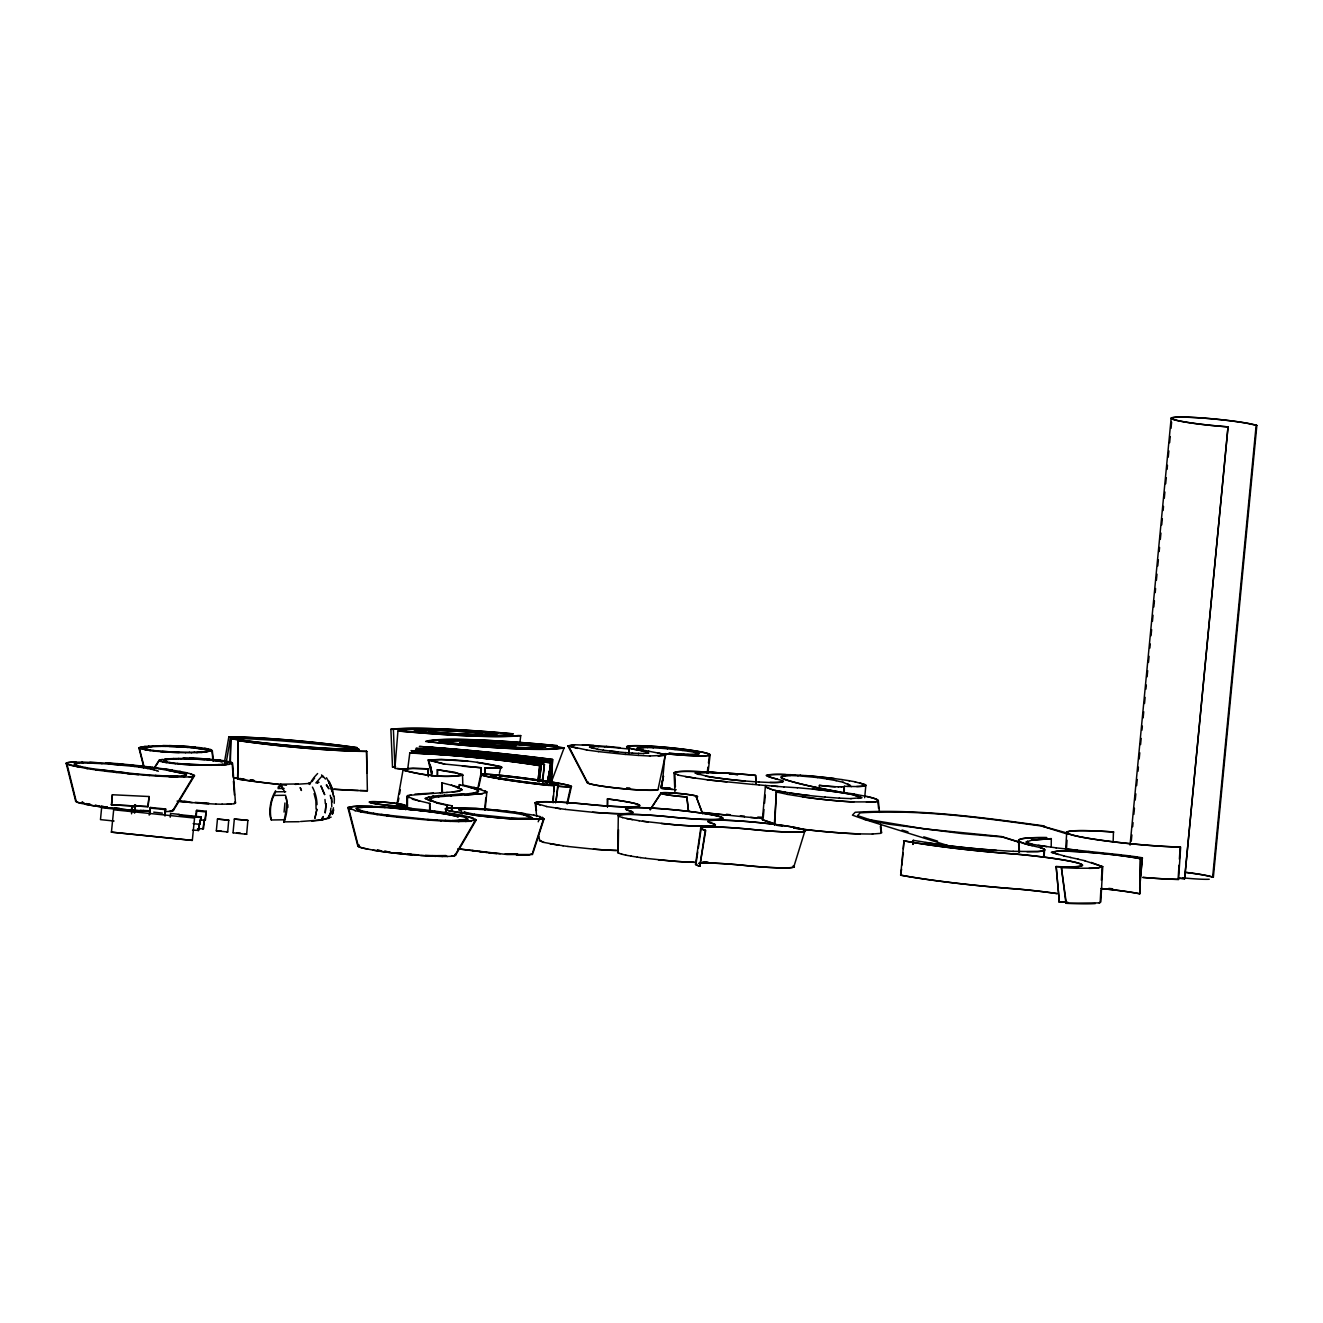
<?xml version="1.0" encoding="UTF-8"?>
<svg xmlns="http://www.w3.org/2000/svg" width="1323" height="1323" viewBox="0 0 1323 1323"><rect width="100%" height="100%" fill="white"/><g stroke="black" fill="none" stroke-linecap="round" stroke-linejoin="round"><path stroke-width="1.5" d="M406.905 808.155L406.905 796.413L407.815 795.437L440.824 792.808M407.467 808.204L407.484 796.463L411.221 794.743M429.628 811.28L429.628 803.441L430.207 811.33M441.899 792.593L441.915 782.803L442.477 792.642M1051.206 846.885L1051.305 838.633L1031.312 840.155M618.304 815.381L617.775 852.111A45.792 3.506 5.5 0 0 618.37 853.087L621.827 854.145M618.503 829.703L618.172 852.144A45.412 3.489 5.5 0 0 618.751 853.12M458.386 848.87L507.056 854.526L532.474 854.526L544.018 818.954L541.884 817.167L543.538 818.887L532.656 852.607M1064.221 855.948L1051.289 852.326L1056.217 851.284A49.976 3.837 5.5 0 1 1140.658 858.726L1139.864 893.769L1140.228 858.71A49.398 3.787 5.5 0 0 1056.73 851.35L1051.901 852.376L1058.433 854.542M230.086 762.908L230.665 738.647A100.052 7.806 5.5 0 0 358.946 749.413L359.211 749.529A100.052 7.806 5.5 0 1 230.93 738.763L230.665 738.647M230.351 763.024L230.93 738.763M286.463 785.234A100.267 7.69 5.5 0 1 237.644 779.082L238.272 740.533A100.052 7.806 5.5 0 0 366.57 751.315L367.381 790.807A100.267 7.69 5.5 0 1 331.015 789.103M237.644 779.082L238.272 740.533M462.852 785.548L462.504 774.352L437.45 769.672L437.417 775.691L437.45 769.672M334.239 803.276L334.372 798.695M331.775 806.782L331.461 797.637M326.07 803.607L325.226 812.719M326.12 803.607L325.193 812.702M316.081 809.163L315.866 800.547L314.08 793.602M284.065 812.09L284.941 802.978M551.096 781.81L552.584 759.452L551.509 781.794M774.335 824.924L776.403 791.931L774.716 824.94M1084.777 860.793L1102.737 866.631L1100.819 901.922L1099.744 902.898L1065.925 903.245L1061.393 867.64L1077.17 868.301M1100.852 890.098L1100.207 901.856L1099.132 902.832M1101.398 880.308L1102.142 866.582L1091.31 862.431M1065.577 850.242L1066.751 832.051M1066.388 850.325L1067.033 840.221M1113.139 842.139L1113.437 831.952A67.688 5.193 5.5 0 0 1076.046 836.004A67.688 5.193 5.5 0 0 1180.629 847.1L1178.561 879.448A67.688 5.193 5.5 0 1 1142.774 877.414A66.911 5.127 5.5 0 0 1178.115 879.365L1178.561 879.448M1178.098 879.365L1179.008 865.209M1179.388 859.14L1180.166 847.018A66.911 5.127 5.5 0 1 1076.724 836.037A66.911 5.127 5.5 0 1 1113.784 832.035M1043.549 857.287L1044.095 849.432M1044.062 857.321L1044.608 849.482M553.676 791.799L554.155 785.845L553.163 802.78M554.502 785.912L548.367 785.3A45.081 2.15 7.5 0 1 481.555 774.865A45.081 2.15 7.5 0 1 541.454 780.487A45.081 2.15 7.5 0 1 557.644 786.176L556.04 802.383M519.823 743.476L520.733 735.621L518.219 735.522A134.07 10.286 5.5 0 1 400.456 731.106A101.044 7.756 5.5 0 1 496.274 733.488A82.026 6.301 5.5 0 1 429.992 731.917L428.735 731.851A85.515 6.565 5.5 0 0 497.845 733.504A105.344 8.087 5.5 0 0 397.942 731.007L394.899 768.415A138.386 10.617 5.5 0 0 404.441 769.258M552.865 801.721L553.345 795.768M548.747 785.382A45.726 2.166 7.5 0 1 480.927 774.782A45.726 2.166 7.5 0 1 541.62 780.487A45.726 2.166 7.5 0 1 558.141 786.259L555.61 802.846M818.97 789.418L819.417 785.349A23.434 2.051 6.3 0 0 831.324 786.474L838.617 786.887M1056.994 893.604A63.785 4.895 5.5 0 0 1017.387 889.039A112.62 8.633 5.5 0 1 900.649 875.181L903.989 840.816A107.758 8.269 5.5 0 0 1015.75 854.079A61.933 4.746 5.5 0 1 1078.923 863.258A61.933 4.746 5.5 0 1 1056.167 866.615L1059.343 902.038A64.397 4.945 5.5 0 0 1066.57 902.269M900.649 875.181L901.608 869.128M901.939 865.077L902.964 852.955M903.311 848.903L903.989 840.816M843.76 792.411L844.306 786.259L851.615 786.557M844.289 792.494L844.306 786.259M1139.731 884.161L1142.377 857.8L1139.682 888.229M774.881 823.733L762.379 819.714L765.356 786.871L770.846 789.236M763.239 817.713L763.983 809.511M764.545 803.342L765.306 795.14M111.413 804.831L112.372 794.743L149.086 796.529L148.11 806.617L111.413 804.831L148.11 806.617M111.661 804.897L112.372 794.743M111.43 832.15L113.679 809.792L194.564 818.044L192.315 840.403L111.43 832.15L192.315 840.403M131.258 811.76L131.655 807.725L135.111 804.748L134.334 812.818M131.556 813.827L132.135 807.774L135.591 804.797L134.814 812.868M147.845 806.567L149.086 796.529M149.135 815.067L150.491 807.46L165.656 808.998L164.978 816.043M149.813 814.488L150.491 807.46M164.465 814.869L165.656 808.998M170.204 817.217L170.667 813.38M195.523 816.208L196.78 810.288L206.256 811.247L205.412 820.045L200.12 820.161M196.102 817.316L196.78 810.288M198.218 830.827L199.459 823.683L198.83 830.298L192.53 830.249M193.175 823.634L199.69 824.361L201.046 816.87L178.489 814.571M201.046 816.87L199.69 824.361M202.799 829.323L204.354 819.913L203.51 828.711L197.524 828.777M204.668 820.69L206.256 811.247M216.327 830.811L217.468 819.069L228.747 820.111L227.688 831.969L216.327 830.811L220.991 830.861M233.013 832.928L234.336 819.069L247.881 820.31L246.64 834.317L233.377 832.829M451.441 809.924L451.838 805.839L451.937 809.974M484.797 808.237L485.789 798.017M485.094 810.321L486.864 791.931L473.998 787.35M542.43 780.719L544.414 764.396L542.843 780.686M676.202 789.732A40.682 3.126 5.5 0 1 661.814 788.442L665.138 753.647A41.261 3.159 5.5 0 0 709.045 754.209A41.261 3.159 5.5 0 0 653.066 746.37A41.261 3.159 5.5 0 0 634.924 749.43A42.882 3.291 5.5 0 1 648.783 753.035L643.259 753.465M864.68 797.719L865.837 785.449M912.655 844.405L913.432 840.337L913.035 844.421M1130.057 845.116L1171.186 418.002M1131.281 841.097L1131.876 834.929M1132.67 826.726L1133.05 822.608M1133.844 814.406L1134.439 808.237M1135.233 800.018L1135.829 793.866M1136.622 785.647L1137.218 779.495M1137.995 771.276L1138.392 767.175M1139.186 758.955L1139.781 752.787M1140.575 744.584L1141.17 738.416M1141.947 730.213L1142.344 726.095M1143.138 717.893L1143.734 711.724M1144.527 703.505L1145.123 697.353M1145.916 689.134L1146.313 685.033M1147.091 676.814L1147.686 670.662M1148.48 662.443L1149.075 656.291M1149.869 648.072L1150.266 643.97M1151.043 635.751L1151.638 629.583M1152.432 621.38L1153.028 615.212M1153.821 606.992L1154.417 600.84M1155.211 592.621L1155.591 588.52M1156.385 580.301L1156.98 574.149M1157.774 565.93L1158.369 559.778M1159.163 551.559L1159.56 547.457M1160.337 539.238L1160.933 533.07M1161.726 524.867L1162.322 518.699M1163.115 510.496L1163.512 506.378M1164.306 498.159L1164.885 492.007M1165.679 483.788L1166.274 477.636M1167.068 469.417L1167.465 465.316M1168.259 457.096L1168.854 450.945M1169.631 442.725L1170.227 436.557M1171.02 428.354L1171.616 422.186M1256.85 425.444L1247.92 423.459A43.279 3.324 5.5 0 0 1176.726 417.258A43.279 3.324 5.5 0 0 1211.273 425.411L1228.025 426.882L1184.614 878.704L1228.025 426.882A44.106 3.39 5.5 0 1 1173.071 419.457A44.106 3.39 5.5 0 1 1201.813 417.952A44.106 3.39 5.5 0 1 1256.85 425.444L1213.356 877.199L1204.426 875.214A43.279 3.324 5.5 0 0 1185.358 872.37M1212.645 877.166L1256.139 425.394M549.624 774.534L551.608 760.245L549.806 776.551M407.749 768.861L409.799 753.019A100.267 7.69 5.5 0 1 539.834 765.604L537.981 781.364L539.635 765.67A100.267 7.69 5.5 0 0 409.601 753.101L409.799 753.019M707.954 773.31L710.12 754.871M539.04 781.761L541.339 765.438L539.238 781.678M707.144 773.26L707.937 767.108M708.45 763.007L709.492 754.821M499.019 779.429L499.482 775.89L500.706 776.006A33.985 1.621 7.5 0 1 556.173 783.878A33.985 1.621 7.5 0 1 521.494 781.513A34.464 1.637 7.5 0 1 494.901 775.576L496.786 775.708M700.777 827.95L695.567 863.969A45.792 3.506 5.5 0 0 699.817 866.168L705.721 830.315A48.108 3.688 5.5 0 1 709.541 826.991A48.108 3.688 5.5 0 1 752.853 829.538A49.001 3.754 5.5 0 0 805.277 830.447A49.001 3.754 5.5 0 0 743.824 821.269A49.001 3.754 5.5 0 0 712.601 823.534A48.571 3.721 5.5 0 1 674.962 824.775L642.531 821.219M697.75 852.012L695.997 864.002A45.379 3.489 5.5 0 0 700.214 866.201M698.329 848.01L701.24 828M699.817 866.168L705.275 830.282A48.538 3.721 5.5 0 1 752.82 829.504A48.538 3.721 5.5 0 0 804.831 830.414A48.538 3.721 5.5 0 0 743.906 821.318A48.538 3.721 5.5 0 0 713.064 823.584A49.001 3.754 5.5 0 1 675.11 824.824L661.268 823.534M287.786 804.616L287.885 807.427M330.469 810.982L330.932 808.138M224.463 762.164L228.846 736.828A100.052 7.673 5.5 0 1 357.193 747.644L357.26 747.743A100.052 7.673 5.5 0 0 228.912 736.928L228.846 736.828M226.349 761.783L230.384 738.399A100.052 7.673 5.5 0 1 358.731 749.215L358.798 749.314M398.14 802.085L398.851 798.034M399.579 793.965L400.29 789.897M547.309 782.257L551.162 762.809L547.722 782.224M396.966 804.02L403.135 769.473L412.991 768.2L428.272 768.828L428.338 774.964M547.061 783.117L551.393 761.717L547.457 783.084M477.768 788.475L480.762 774.567M478.843 786.573L481.39 774.65M445.818 813L447.521 805.376L437.003 803.094M458.833 788.442L459.676 784.638L458.32 788.392M445.305 812.95L447.521 805.376M566.872 803.673L570.792 786.375M567.501 803.739L571.437 786.441M660.905 787.615L663.518 776.154L660.987 787.648A27.518 2.117 5.5 0 0 662.376 787.764A27.105 2.084 5.5 0 1 660.905 787.615L660.987 787.648M538.196 821.798L540.049 816.556L539.304 819.665M314.99 818.11L316.908 809.229L314.907 818.11M331.064 811.297L328.451 818.54L331.048 811.297M332.619 810.734L333.495 807.807M332.42 814.24L333.743 809.858M793.783 866.896L804.88 831.059M499.399 773.227L500.921 766.728L477.074 762.412M551.162 782.588L564.111 747.826A106.253 8.153 5.5 0 0 438.839 741.872A100.565 7.723 5.5 0 0 545.87 747.065A88.889 6.813 5.5 0 0 459.544 742.798A79.876 6.135 5.5 0 0 516.053 745.792L515.441 745.725A77.478 5.937 5.5 0 1 460.619 742.831A86.227 6.615 5.5 0 1 544.348 746.982A97.555 7.491 5.5 0 1 440.542 741.938A103.078 7.905 5.5 0 1 562.06 747.71A112.323 8.616 5.5 0 1 427.759 741.558A124.974 9.592 5.5 0 1 555.395 745.61L557.248 745.659A128.844 9.889 5.5 0 0 425.659 741.475A115.796 8.881 5.5 0 0 564.111 747.826M285.52 797.19C289.985 801.92 280.526 832.365 285.024 819.003A35.159 28.825 89.2 0 0 285.983 796.446M300.619 821.517L321.853 819.88L323.341 816.506M311.848 821.07L321.257 820.111L322.547 817.25M329.229 815.1L327.707 818.474L321.853 819.88M285.057 819.78L271.347 819.979L270.702 816.308A33.058 27.088 89.2 0 1 273.861 795.437L275.779 791.816L285.702 791.683M455.029 855.237L475.552 819.962L475.056 819.036M455.525 855.286L476.197 820.028L468.16 816.671M172.9 810.404L193.786 775.741M173.396 810.453L194.448 775.807M154.146 768.597L159.471 760.295L162.365 759.369M153.766 768.58L159.107 760.278L169.096 758.74M650.271 809.709L661.07 793.188M650.089 809.693L660.938 793.172M698.809 753.597L696.212 754.292M315.866 782.902L321.638 776.502M278.062 787.251L280.856 784.192L298.138 783.944M317.619 773.525L314.576 776.816A34.663 30.495 -76.3 0 0 309.681 784.473M310.128 783.398L295.376 784.374L297.973 783.944M322.614 775.675L325.441 779.049M321.572 774.898L323.209 777.378M326.483 777.759L328.551 781.38M1027.508 841.13L1026.45 842.123L1028.186 843.181M1102.142 866.582L1096.883 868.153L1088.945 868.401M1102.737 866.631L1097.428 868.219L1076.79 868.235M485.26 792.857L486.368 791.882L485.128 790.674M486.864 791.931L482.184 793.618L465.068 795.123M130.745 810.701L101.623 807.741L100.482 819.632L114.059 821.021M153.716 812.157L162.398 813.132M179.349 814.373L170.568 813.48M437.367 769.738L454.616 772.219L462.389 775.113C443.47 778.089 423.145 775.162 404.59 770.433L403.879 769.573L408.36 768.465L428.272 768.828M628.805 752.638L628.805 749.033L628.756 753.002M431.066 798.199L429.859 799.158L430.984 800.382M326.252 785.052L328.914 788.806L326.715 784.721M587.164 782.637L567.931 745.874L574.099 744.75L593.812 745.461M658.209 756.144L665.337 755.152L658.06 789.302A35.423 2.712 5.5 0 1 623.546 788.723A35.423 2.712 5.5 0 1 587.577 782.67L568.526 745.924L574.612 744.816M848.87 786.11L849.664 785.267L847.679 783.894M211.796 750.191L205.776 752.142M210.506 749.579L212.325 750.786L201.741 752.423M231.211 763.834L232.038 762.726L228.333 761.486M224.893 760.857L232.401 762.743L229.127 764.297M150.194 750.621L139.014 748.289L142.123 746.817M206.537 751.051L207.298 750.075M226.779 763.586L227.87 762.627L224.315 761.519M474.064 820.69L475.552 819.962M476.197 820.028L465.398 821.484M357.756 845.744L347.85 807.493L357.508 806.054L381.206 806.716M358.235 845.794L348.478 807.559L353.125 806.385L372.325 806.302M463.133 775.212C443.668 778.172 422.814 775.295 403.763 770.333L403.135 769.473M357.657 807.725L356.763 809.081L362.337 811.016M405.748 809.759L404.805 805.922A18.208 1.389 5.5 0 1 376.608 803.937A18.208 1.389 5.5 0 1 377.468 801.721A18.208 1.389 5.5 0 1 405.07 805.211L405.896 809.279M411.304 752.853L411.106 752.936A100.267 7.69 5.5 0 1 541.14 765.504M591.282 746.767L590.157 747.164L593.597 748.487M429.115 796.76L425.543 798.513L430.719 801.275M858.362 798.397L861.29 797.604L852.376 794.61A54.045 4.151 5.5 0 0 812.421 789.087L797.19 787.698M228.813 820.227L217.468 819.069M247.98 820.458L234.336 819.069M847.679 786.424L850.193 785.316L842.949 782.306M431.943 773.608L428.702 760.08L441.237 759.452L468.11 761.353M501.467 767.472L484.962 767.902L485.293 774.567M784.688 775.873L781.678 776.618L781.562 777.759L784.341 779.214A176.521 15.479 6.3 0 0 837.922 791.634M434.225 797.422L429.363 799.125L434.837 801.887M431.877 775.824L428.139 759.997C452.565 758.559 477.669 761.453 501.533 766.811L502.012 767.555L499.962 768.051L484.962 767.902M646.567 753.333L648.055 752.969A42.138 3.225 5.5 0 0 635.685 749.628L634.412 749.413A41.889 3.208 5.5 0 1 652.801 746.304A41.889 3.208 5.5 0 1 709.657 754.242A41.889 3.208 5.5 0 1 665.171 753.697L665.171 753.697M473.452 793.072L476.594 792.312A101.292 7.773 5.5 0 0 474.213 788.624L468.276 786.788M139.808 747.23L145.05 746.47M146.324 747.131L143.76 747.942L144.918 748.917M204.701 751.447L207.744 750.604L206.173 749.529M166.566 759.667L164.002 760.477L165.143 761.453M224.943 763.983L227.093 763.603M543.538 818.887L513.754 818.987A50.902 3.903 5.5 0 1 475.751 815.381L448.927 810.767A47.793 3.671 5.5 0 1 448.977 807.89L475.883 808.452A50.902 3.903 5.5 0 1 513.87 812.09L525.082 813.662M544.018 818.954L513.754 819.036A50.357 3.87 5.5 0 1 476.164 815.398L449.506 810.817A47.297 3.622 5.5 0 1 449.373 807.973L475.867 808.485A50.357 3.87 5.5 0 1 513.456 812.09L534.244 815.233M433.299 796.148L425.047 798.464L437.5 803.144M468.921 793.668L477.09 792.361A101.292 7.773 5.5 0 0 474.709 788.673L459.197 784.589M482.663 793.668L450.994 795.867M433.746 797.372L438.938 796.81M229.474 764.33L221.983 764.975M204.999 751.481L198.4 752.043M169.129 759.369L163.688 760.46L167.095 761.965M222.198 764.33L225.241 764.016M452.383 791.981L460.288 790.691L461.71 789.732L460.95 788.508M320.927 786.143L324.548 794.544M432.803 796.099L438.591 795.669M695.567 754.358L699.387 753.647L697.155 752.952M872.37 834.003L880.159 833.407A58.047 4.449 5.5 0 0 881.449 832.051L880.671 824.212M469.417 793.717L444.164 795.222M438.459 796.76L444.826 796.314M414.975 794.114L433.481 793.039M446.661 792.411L457.642 791.485L462.289 789.798L451.424 785.101M144.753 746.437L148.854 746.189M202.221 751.811L194.134 752.208M164.995 758.972L173.644 758.559M218.626 764.578L222.462 764.347M226.332 764.711L217.137 765.157M148.623 746.8L160.645 746.37M152.195 746.585L143.446 747.925L149.664 749.943M168.848 759.336L172.437 759.121M549.921 761.287L549.508 761.32A188.544 14.47 5.5 0 0 415.918 748.388L416.332 748.355A188.544 14.47 5.5 0 1 549.921 761.287L550.467 783.53M438.095 795.619L444.66 795.272M1051.305 838.633L1031.775 840.204L1025.953 842.073L1032.403 844.289M594.242 746.585L589.43 747.098L597.946 749.331M463.86 794.18L451.126 794.925M444.33 796.264L451.474 795.917M517.706 853.996L505.254 853.963M694.84 754.391L696.113 754.424M525.727 818.904L532.243 818.044L523.842 814.803M513.787 854.178L517.376 853.963M227.209 804.169L231.211 803.954M165.11 811.594L169.576 811.429A52.705 4.052 5.5 0 0 173.015 809.726M607.373 806.881L607.538 798.943A48.934 3.754 5.5 0 1 638.761 806.286A48.934 3.754 5.5 0 1 587.247 804.318A48.538 3.721 5.5 0 0 535.17 802.73L536.708 816.523M446.049 855.551L437.483 855.716M447.257 856.428L451.722 856.262A52.755 4.052 5.5 0 0 455.162 854.559M471.236 821.285L458.519 821.517M866.466 802.267L874.867 801.821A53.234 4.664 6.3 0 0 866.697 796.512M440.228 792.742L447.24 792.477M359.988 807.262L370.473 807.08M364.817 807.096L355.854 808.27L358.235 809.957L367.397 812.124M458.634 820.508L466.291 819.83L467.217 818.375M790.311 775.592L781.165 776.551L781.05 777.709L783.828 779.164A177.15 15.545 6.3 0 0 837.641 791.634L854.129 794.048M694.013 754.424L695.369 754.474M148.589 746.155L153.402 746.007M196.895 752.622L202.006 752.473M76.089 762.098L71.244 762.28A49.199 3.771 5.5 0 0 67.324 764.082M172.205 759.104L176.406 758.972M214.376 764.744L218.874 764.611M183.93 777.014L189.669 776.899A52.887 4.052 5.5 0 0 193.836 774.947L190.611 773.872M82.886 763.04L78.123 763.123A43.279 3.324 5.5 0 0 74.601 764.694L80.885 766.53M555.875 808.088L560.406 808.667L546.531 806.534M878.389 822.625L857.552 815.596L860.182 812.851C920.874 809.279 981.683 817.829 1041.714 826.032L1066.14 832.762M694.525 754.507L692.078 754.457M850.722 798.563L862.017 797.686L852.955 794.627A54.789 4.201 5.5 0 0 812.471 789.037M841.246 786.854L844.289 786.871M1026.979 851.714L1037.232 851.516A68.184 5.226 5.5 0 0 1040.258 847.679M153.187 745.99L158.562 745.94M189.321 752.274L194.332 752.241M191.405 752.704L197.11 752.655M173.429 758.526L178.787 758.476M176.207 758.939L180.887 758.906M214.574 764.777L204.321 764.793M211.647 765.256L217.352 765.19M643.739 747.594L638.562 747.859A26.526 2.034 5.5 0 0 637.703 748.603L638.414 748.95M284.114 788.458L278.095 788.541L280.724 785.664L282.725 789.236M273.861 795.437L285.636 795.272M283.916 821.864L299.279 821.715M693.599 754.523L690.986 754.457M221.95 804.202L231.674 804.004A52.755 4.052 5.5 0 0 235.114 802.3M442.477 855.749L431.91 855.584M442.014 856.477L447.67 856.494M452.582 820.541L468.193 819.251L465.068 817.399M647.79 747.578L637.984 747.793A26.923 2.067 5.5 0 0 637.124 748.553L639.604 749.347M851.036 786.474L857.287 786.573A49.96 3.837 5.5 0 0 865.573 784.737L854.923 781.827M158.396 745.907L164.151 745.957M160.496 746.337L165.507 746.387M189.47 752.307L178.605 752.142A29.123 2.332 2.3 0 1 162.349 751.315L157.338 750.918M185.452 752.688L191.57 752.737M178.622 758.443L184.393 758.492M180.738 758.873L185.749 758.922M205.693 765.223L211.812 765.289M184.476 777.097L168.897 776.7M82.473 762.131L70.648 762.213A49.695 3.82 5.5 0 0 66.696 764.016L79.86 767.34M82.406 762.974L95.206 763.288M171.147 776.039L182.21 775.973A46.487 3.572 5.5 0 0 185.948 774.269M177.613 776.138L163.92 775.791M872.733 834.052L859.735 833.903A59.733 4.581 5.5 0 1 805.426 829.554L793.998 828.033M593.614 746.486L598.856 746.619M689.812 754.441L691.466 754.523M202.072 749.43L200.699 749.066M222.314 761.965L220.924 761.601M838.253 786.805L841.643 786.92M165.408 746.354L169.212 746.437A26.708 2.133 2.3 0 1 184.261 747.131L191.157 747.677M185.65 758.889L189.454 758.989A26.708 2.133 2.3 0 1 204.486 759.667L208.108 759.915M638.381 753.382L643.871 753.564M164.035 745.924L170.022 746.073A31.52 2.514 2.3 0 1 187.585 746.949L197.425 747.892M649.543 755.979L665.916 755.218L657.448 752.721M160.447 751.646A33.621 2.679 2.3 0 0 179.233 752.589L185.551 752.721M183.037 758.062L189.669 758.195A35.357 2.828 2.3 0 1 209.431 759.204L220.759 760.245M184.277 758.459L190.264 758.608A31.52 2.514 2.3 0 1 207.81 759.485L213.036 759.931M177.58 763.454L182.574 763.851A29.42 2.348 2.3 0 0 198.88 764.711L204.42 764.826M180.689 764.181A33.621 2.679 2.3 0 0 199.475 765.141L205.793 765.256M690.275 754.507L687.232 754.375M785.63 774.567L781.43 774.484A55.02 4.217 5.5 0 0 766.927 775.493A91.105 6.995 5.5 0 0 777.362 779.098M516.383 854.989L529.316 854.989L531.995 853.666M215.616 804.053L222.314 804.268M442.362 856.527L420.582 855.501M370.06 807.013L377.27 807.245M445.272 820.359L452.995 820.607M450.217 821.318L458.998 821.6M689.002 754.49L685.843 754.325M789.897 775.526L798.067 775.807M1013.038 851.317L1037.679 851.582A68.664 5.275 5.5 0 0 1040.738 847.712L1031.824 845.612A104.219 7.988 5.5 0 1 1046.476 837.608L1046.84 837.657A103.74 7.955 5.5 0 0 1032.271 845.645M81.993 762.065L99.109 762.792M88.046 763.007L101.987 763.685M177.613 777.048L159.504 776.221M790.244 774.732L780.835 774.385A55.814 4.283 5.5 0 0 767.158 775.063L766.149 775.41A91.915 7.045 5.5 0 0 776.634 779.049L782.488 780.62A43.461 3.341 5.5 0 1 770.614 782.538L758.575 781.976M390.88 729.287L393.394 729.37A134.07 10.286 5.5 0 1 510.843 733.736A101.044 7.756 5.5 0 1 415.323 731.404A82.026 6.301 5.5 0 1 481.407 732.942L482.647 732.992A85.515 6.565 5.5 0 0 413.768 731.387A105.344 8.087 5.5 0 0 513.341 733.818A139.775 10.716 5.5 0 0 390.88 729.287L392.518 767.092L394.882 767.191L393.394 729.37M647.344 747.512L653.364 747.793M839.212 798.116L851.251 798.662M757.781 817.068L761.585 817.217M686.224 754.391L682.833 754.193M598.343 746.536L604.809 746.883M89.815 762.313L108.866 763.354M215.914 804.119L200.534 803.243M150.177 811.379L130.216 810.056A48.108 3.688 5.5 0 1 91.006 805.343L85.35 804.301M435.978 856.378L412.296 854.856A47.628 3.655 5.5 0 1 373.483 850.176L363.031 848.159A49.563 3.804 5.5 0 1 358.864 845.215M376.923 807.179L385.01 807.609M205.528 803.044L208.918 803.226M436.954 819.962L445.619 820.425M440.757 820.872L450.614 821.385M143.43 810.47L150.028 810.801M425.576 855.303L432.174 855.65M684.735 754.342L679.592 754.027M789.781 774.65L795.222 774.98M480.96 767.72L481.39 775.493L481.01 767.72L462.405 766.182M582.451 744.849L606.579 746.404M632.212 753.068L638.86 753.465M481.225 767.77L443.982 763.983L428.139 759.997M519.542 818.887L474.428 814.273M505.469 853.996L508.776 854.162M480.266 809.329L465.713 808.849L459.18 809.709L459.594 810.602M511.158 818.424L532.656 818.077L529.316 816.076L516.797 813.496M638.298 755.383L649.94 756.045M101.788 763.636L108.635 764.049M155.651 775.361L164.267 775.857M681.56 754.176L677.889 753.912M794.825 774.881L800.514 775.278M1013.319 851.367L996.351 850.342A73.923 5.672 5.5 0 1 941.563 844.851L913.052 840.32M835.226 786.755L831.539 786.54A23.88 2.1 6.3 0 1 819.417 785.399M783.844 786.871L797.372 787.764M158.413 771.226L156.561 770.581M653.016 747.727L660.061 748.223M380.908 806.633L441.055 812.603M205.727 803.094L195.076 802.366M208.637 803.789L192.248 802.581A48.108 3.688 5.5 0 1 178.688 801.325M427.891 819.384L437.218 820.028M430.422 820.21L441.055 820.938M140.139 810.288L143.628 810.519M146.539 811.214L130.15 810.007A47.628 3.655 5.5 0 1 91.337 805.343L80.885 803.326A49.563 3.804 5.5 0 1 75.609 800.911L66.15 763.222M384.745 807.559L393.427 808.155A51.15 3.919 5.5 0 1 457.907 816.804L458.386 816.837A51.663 3.969 5.5 0 0 393.245 808.105M678.153 753.978L676.136 753.796A41.757 3.208 5.5 0 1 668.776 753.234L668.909 753.283A42.353 3.241 5.5 0 0 676.384 753.862M604.446 746.8L611.689 747.363M800.183 775.195L806.038 775.658M108.503 763.999L134.334 766.43M146.621 774.749L155.916 775.427M149.218 775.51L159.802 776.287M461.76 811.545L458.767 809.676L471.881 808.866L489.394 810.056M236.9 832.862L240.373 833.143M625.184 752.572L632.543 753.151M797.786 775.741L817.382 777.56M758.939 782.058L745.064 781A44.155 3.39 5.5 0 1 706.664 776.204L695.038 773.112A62.231 4.779 5.5 0 1 755.549 775.377L756.111 783.282M784.092 786.953L771.706 785.961M825.039 797.074L839.543 798.199M108.668 763.288L139.907 766.133M625.349 754.391L638.546 755.433M805.79 775.576L811.991 776.188A78.454 6.02 5.5 0 1 833.92 778.536L842.288 779.627M187.866 747.379L184.344 747.115A26.973 2.15 2.3 0 0 169.162 746.42M778.023 786.507L765.471 785.449M390.698 807.262L401.018 808.072M428.073 819.45L381.074 814.455M430.62 820.277L397.347 817.201M500.276 853.682L488.782 852.64M411.403 854.294A41.658 3.192 5.5 0 1 407.716 853.963A42.071 3.225 5.5 0 0 411.453 854.327L418.796 854.906M117.615 763.669L106.105 762.743M113.613 764.347L118.838 764.76M762.379 819.714L772.02 823.138M137.112 773.972L146.803 774.798M149.416 775.576L116.192 772.483M659.863 748.156L667.437 748.835M759.17 784.919L765.587 785.515M195.258 747.148L189.189 746.668A35.357 2.828 2.3 0 0 169.427 745.659L162.795 745.527M154.874 751.166L160.596 751.613A33.273 2.663 2.3 0 0 179.2 752.555M175.116 763.702L180.838 764.148A33.273 2.663 2.3 0 0 199.426 765.107M1019.371 842.106L1001.627 836.549L924.364 828.909L868.533 819.532M1020.066 842.569L1002.305 836.996L962.036 833.573L888.262 824.113L863.952 819.268L852.442 815.15L855.204 812.272C918.46 808.551 981.848 817.432 1044.442 825.965M744.402 816.837L762.726 818.49M1178.942 878.141L1184.515 878.637M611.507 747.297L628.805 749.033M752.787 784.357L759.253 784.986M750.588 817.449L756.69 817.994M207.976 759.931L211.399 760.212M610.217 751.117L625.349 752.638M752.853 784.423L707.21 779.842M119.103 764.132L149.83 767.357M399.811 807.344L423.492 809.693M411.718 808.502L388.383 806.501M606.447 746.354L620.239 747.677M807.361 775.691L811.991 776.121A79.198 6.069 5.5 0 1 828.694 777.874L834.201 778.503M744.436 816.903L703.323 812.587M117.499 763.619L129.389 764.76M619.346 816.456A48.141 3.688 5.5 0 1 670.397 816.969A48.538 3.721 5.5 0 0 722.375 817.846A48.538 3.721 5.5 0 0 661.45 808.75A48.538 3.721 5.5 0 0 630.608 811.016A49.001 3.754 5.5 0 1 592.654 812.256L565.417 809.411M99.787 769.837L137.195 774.021M127.273 773.641L138.452 774.699M331.13 817.118L321.257 820.111M616.733 850.491A46.239 3.539 5.5 0 1 593.564 849.151L567.865 846.472M645.657 858.329L671.224 860.959A45.825 3.522 5.5 0 0 694.228 862.282M658.308 859.785L671.356 861.008A46.239 3.539 5.5 0 0 694.525 862.331M625.448 754.441L598.31 751.596M535.17 802.73L540.049 805.095M496.522 853.732L457.907 848.837M825.139 797.141L809.61 795.619A57.402 4.399 5.5 0 1 789.583 793.006M667.371 748.785L675.077 749.562M463.827 785.234L481.622 789.219M489.278 810.007L516.995 813.48M405.235 805.36L404.739 805.26A17.679 1.356 5.5 0 0 378.543 801.821A17.679 1.356 5.5 0 0 376.212 803.822A17.679 1.356 5.5 0 0 403.995 805.889L405.301 805.724M196.036 810.933L205.512 811.892M149.813 808.039L164.978 809.593M179.845 815.381L200.352 817.465M1066.454 849.068L1088.945 851.45M1088.895 851.466L1120.961 854.856M129.389 764.727L141.164 765.967M127.421 773.062L92.097 768.696M195.06 747.164L200.517 747.71M215.302 759.7L225.191 760.857M617.775 751.894L603.288 750.224M192.629 747.412L204.37 748.983M191.008 747.693L194.167 747.991M153.038 750.455L157.52 750.902M149.929 750.637L155.089 751.15M212.854 759.948L217.667 760.427M211.233 760.229L217.055 760.89M173.28 762.991L177.762 763.437M170.171 763.173L175.314 763.685M1077.617 850.242L1056.002 847.845M1108.773 888.395L1112.726 888.791M688.522 811.214L686.869 796.909A18.406 1.406 5.5 0 1 661.202 793.403A18.406 1.406 5.5 0 1 680.932 793.651A18.274 1.406 5.5 0 1 696.328 797.025L702.662 813.628M674.978 749.579L682.436 750.422M809.726 795.586L804.5 794.958A56.74 4.349 5.5 0 1 789.996 792.99L777.792 790.989M1120.846 854.89L1129.759 855.915M141.048 766L152.476 767.307M105.559 771.226L116.325 772.45M423.36 809.726L434.771 811.049M421.789 810.189L449.258 813.877M386.729 815.927L397.495 817.167M479.158 851.483L486.814 852.409M1056.151 847.828L1038.39 845.43M193.968 748.008L196.829 748.338M214.21 760.543L219.337 761.238M703.588 812.554L707.342 813.066A157.47 12.089 5.5 0 0 725.847 815.034M152.244 767.323L172.354 770.085M95.669 769.92L105.79 771.193M793.701 828.033L805.227 829.571A60.23 4.614 5.5 0 0 859.983 833.953M586.42 749.992L598.542 751.596M1129.577 855.931L1137.019 856.891M639.026 820.756L648.038 821.963M134.202 766.447L139.13 767.075M434.539 811.082L445.223 812.471M389.872 815.613L373.433 813.281M376.906 814.588L386.978 815.911M563.135 845.761L550.054 843.76M637.306 857.172L640.812 857.602M200.269 747.727L208.439 748.95M153.253 750.439L146.572 749.43M217.435 760.444L221.553 760.957M169.642 762.495L173.495 762.974M166.003 762.594L170.419 763.156M682.188 750.439L688.936 751.332M560.208 808.684L565.566 809.395M149.615 767.39L158.992 768.646M562.953 845.777L568.014 846.455M640.63 857.618L645.806 858.313M817.267 777.593L827.338 778.999M925.571 842.586L941.348 844.868A74.435 5.705 5.5 0 0 996.5 850.391M1046.741 846.621L1032.006 844.272M162.63 768.696L180.341 771.458M86.855 768.597L96.017 769.903M271.347 819.979L270.206 816.787A35.159 28.825 89.2 0 1 275.614 790.741M472.195 850.424L475.784 850.937M138.965 767.108L143.612 767.77M597.401 749.314L603.668 750.207M444.892 812.487L454.55 813.926M841.858 779.627L849.465 780.752M368.141 813.232L377.237 814.588M196.614 748.355L199.095 748.702M444.578 764.016L428.702 760.08M695.6 778.238L677.938 775.096M685.165 776.618L707.441 779.809A165.342 12.684 5.5 0 0 726.873 781.876M787.268 794.362L802.598 796.81A55.252 4.845 6.3 0 0 853.517 801.92L875.363 801.887A53.763 4.713 6.3 0 0 867.127 796.529L853.848 794.048M158.677 768.663L183.682 773.376M586.784 749.992L567.931 745.874M639.257 820.74L626.556 818.606M630.889 856.097L637.537 857.155M559.1 845.215L543.588 842.371M688.555 751.315L694.145 752.208M645.475 750.67L648.849 751.183M785.73 792.328L774.749 790.36M1136.738 856.891L1142.377 857.8M648.419 751.166L663.782 754.127M776.651 825.271L782.472 826.28M166.731 769.986L185.948 774.269M85.565 767.572L92.478 768.696M87.285 768.597L69.143 764.992M143.397 767.787L147.696 768.481M1061.393 867.64L1066.338 903.328A79.793 6.119 5.5 0 0 1095.345 903.559M632.51 819.632L622.223 817.515M625.547 855.138L631.17 856.113M454.12 813.91L462.471 815.348M448.877 813.877L461.71 816.341M360.699 811.892L368.571 813.232M848.919 780.735L855.551 781.86M204.652 748.322L210.87 749.579M201.063 748.438L206.487 749.546M221.288 760.973L224.612 761.519M146.059 750.042L139.229 747.743L143.777 765.62M162.746 761.998L166.301 762.594M366.967 812.107L373.814 813.281M827.057 779.015L836.268 780.636M166.814 761.982L169.906 762.478M642.912 750.191L645.938 750.687M474.626 814.257L463.877 812.107L467.581 812.95M198.863 748.702L200.947 749.066M219.105 761.238L221.189 761.601M147.432 768.481L151.318 769.192M179.829 771.425L186.692 772.748M80.389 766.513L86.012 767.588M441.336 803.656L452.317 805.889M640.762 749.728L643.391 750.224M546.846 806.55L535.468 803.226M245.036 833.771L246.64 834.317M226.349 831.522L227.688 831.969M775.989 791.915L787.615 794.362M461.959 815.332L473.187 817.961M455.757 815.117L465.613 817.432M354.812 810.602L361.212 811.909M367.877 849.151L363.461 848.175A49.067 3.771 5.5 0 1 359.343 845.265M693.665 752.175L697.717 753.002M577.407 748.438L568.526 745.924M430.207 803.508L412.247 799.208M533.682 815.2L540.049 816.556M1070.456 857.486L1078.162 859.14M1063.692 855.931L1070.969 857.502M151.02 769.192L154.394 769.903M1077.65 859.123L1085.29 860.81M835.871 780.62L843.413 782.323M772.185 789.748L775.344 790.393M441.915 782.803L458.238 787.036M621.463 854.129L625.878 855.154M639.059 749.298L641.275 749.761M434.357 801.837L441.832 803.706M186.113 772.715L191.24 773.922M160.463 761.403L163.076 761.998M419.838 801.192L406.905 796.413M154.08 769.887L156.908 770.598M772.83 789.798L765.356 786.871M355.374 810.635L347.85 807.493M859.652 782.869L864.795 784.671A49.216 3.771 5.5 0 1 856.643 786.474M1041.714 826.032L1067.363 834.069M902.054 830.034L907.975 831.886M923.752 836.831L937.56 841.147M863.952 819.268L954.677 847.696M618.949 816.423L622.604 817.548M543.935 842.387L539.586 840.618M678.583 775.129L674.069 772.864A57.369 4.399 5.5 0 1 723.846 773.277A56.674 4.349 5.5 0 0 674.78 772.946L675.391 786.772M77.23 765.587L75.146 764.744A42.849 3.291 5.5 0 1 78.636 763.189M699.123 774.567L695.832 773.194L697.883 772.897A61.486 4.713 5.5 0 1 748.835 774.782L755.648 775.41L755.929 783.216M367.381 790.807L367.116 790.691A100.267 7.69 5.5 0 1 360.088 790.509M351.257 809.461L348.478 807.559M160.827 761.42L159.107 760.278M226.415 762.081L227.655 763.123M542.182 841.808L539.718 840.204M407.484 796.463L408.84 797.719M661.814 788.442L661.781 788.392A39.525 3.026 5.5 0 0 672.382 789.384M607.356 798.96A48.538 3.721 5.5 0 1 638.364 806.236A48.538 3.721 5.5 0 1 587.23 804.285A48.157 3.688 5.5 0 0 535.567 802.763L535.881 803.259M539.619 840.634L538.908 836.219M280.856 784.192L284.71 792.097M330.585 785.035L328.402 781.017L332.338 789.649A34.911 34.332 -59.9 0 1 333.379 794.098M329.146 783.018L331.345 787.069L330.717 785.382M329.146 781.43L332.883 789.699M329.212 783.018L331.378 787.086M321.125 786.094L324.681 794.528M331.428 789.451L332.453 792.146L331.676 790.063M696.328 797.025L702.48 813.612M330.155 786.044L330.915 788.111M138.865 747.743L143.43 765.604M66.778 763.288L76.106 800.961A49.067 3.771 5.5 0 0 81.331 803.342M332.784 793.552L333.446 796.347M330.221 795.305L330.866 798.116M430.157 764.81L431.993 772.797M430.107 764.711L431.844 772.467M688.473 811.197L686.835 796.909A18.274 1.406 5.5 0 1 661.318 793.42A18.274 1.406 5.5 0 1 680.915 793.651A18.406 1.406 5.5 0 1 696.444 797.025M535.583 802.763L536.46 810.652M212.325 750.786L213.367 760.99M211.961 750.769L213.003 760.973M877.794 800.613L878.588 808.469M880.374 826.114L880.969 832.002M334.041 795.851L334.272 798.116M878.323 800.663L879.497 812.438M331.478 797.62L331.924 802.185M324.978 799.522L325.375 803.822M1056.167 866.615L1059.343 902.038M232.567 763.321L235.477 803.028M232.187 763.305L233.179 777.196M233.443 781.165L234.436 795.04M674.78 772.946L674.846 773.872M674.069 772.864L674.995 793.535M1019.024 840.337L1019.405 852.194M1018.545 840.287L1018.908 852.144M549.707 769.407L550.054 783.547M542.959 777.924L543.058 781.976M542.546 777.957L542.645 781.992M485.21 767.968L485.359 775.344M366.57 751.315L366.868 772.963M428.189 768.911L428.272 776.766M607.538 798.943L607.555 806.881M1184.614 878.704A44.106 3.39 5.5 0 1 1179.107 878.29M1186.318 872.419A44.106 3.39 5.5 0 1 1213.356 877.199M1209.239 879.249A26.377 2.018 5.5 0 1 1182.944 877.827M629.765 788.028A25.617 1.968 5.5 0 1 626.639 787.813M670.017 788.194A27.105 2.084 5.5 0 1 663.633 787.813M658.49 789.335A35.837 2.745 5.5 0 1 618.536 788.26A35.837 2.745 5.5 0 1 588.173 781.959M670.232 788.243A27.518 2.117 5.5 0 1 663.749 787.863M90.46 804.467A42.766 3.274 5.5 0 1 86.623 803.623M83.911 802.829A42.766 3.274 5.5 0 1 82.406 802.135M90.129 804.467A43.196 3.308 5.5 0 1 86.243 803.607M83.498 802.813A43.196 3.308 5.5 0 1 81.976 802.102M119.98 808.618A42.071 3.225 5.5 0 1 114.456 808.022A41.658 3.192 5.5 0 0 120.029 808.585M100.862 806.269A42.071 3.225 5.5 0 0 107.395 807.162A41.658 3.192 5.5 0 1 101.094 806.269M98.845 805.972A42.071 3.225 5.5 0 1 95.058 805.36M193.208 774.898A52.358 4.019 5.5 0 1 189.073 776.816M185.385 774.22A46.024 3.539 5.5 0 1 181.681 775.906M99.093 805.972A41.658 3.192 5.5 0 1 95.339 805.36M172.536 809.676A52.225 4.002 5.5 0 1 169.129 811.379M744.353 816.109A42.568 3.258 5.5 0 1 740.367 815.762M730.329 814.736A42.568 3.258 5.5 0 1 726.443 814.29M745.18 781.066A44.965 3.456 5.5 0 1 706.069 776.188M781.711 780.553A42.7 3.274 5.5 0 1 770.036 782.439M853.815 801.986A55.781 4.895 6.3 0 1 802.399 796.826M1067.777 902.236A63.785 4.895 5.5 0 1 1058.946 901.955M1057.325 893.587A64.397 4.945 5.5 0 0 1017.321 888.99A112.075 8.6 5.5 0 1 901.079 875.198M903.559 840.8A108.288 8.302 5.5 0 0 1015.816 854.129A61.338 4.713 5.5 0 1 1078.377 863.224A61.338 4.713 5.5 0 1 1055.771 866.548M1139.417 893.753A50.869 3.903 5.5 0 0 1100.918 888.51A51.465 3.952 5.5 0 1 1139.864 893.769M178.638 752.175A29.42 2.348 2.3 0 1 162.216 751.332M169.377 745.626A35.721 2.844 2.3 0 1 189.338 746.635M170.022 746.073A31.206 2.497 2.3 0 1 187.453 746.966M189.404 758.955A26.973 2.15 2.3 0 1 204.585 759.65M180.226 800.994A42.071 3.225 5.5 0 0 189.553 801.903A41.658 3.192 5.5 0 1 183.947 801.341M189.619 758.162A35.721 2.844 2.3 0 1 209.58 759.17M190.264 758.608A31.206 2.497 2.3 0 1 207.694 759.501M198.847 764.694A29.123 2.332 2.3 0 1 182.574 763.851M192.248 802.581A47.628 3.655 5.5 0 1 177.084 801.11M234.618 802.251A52.225 4.002 5.5 0 1 233.84 803.541M366.835 751.431A100.052 7.806 5.5 0 1 238.537 740.665M358.235 790.443A100.267 7.69 5.5 0 1 334.438 789.219M280.36 784.506A100.267 7.69 5.5 0 1 237.379 778.966M253.801 780.388A100.267 7.69 5.5 0 1 250.163 779.925M244.805 779.214A100.267 7.69 5.5 0 1 239.612 778.503M237.578 778.222A100.267 7.69 5.5 0 1 233.609 777.643M254.066 780.504A100.267 7.69 5.5 0 1 250.427 780.041M243.316 779.098A100.267 7.69 5.5 0 1 239.876 778.619M237.842 778.337A100.267 7.69 5.5 0 1 233.873 777.759M619.048 816.407A48.571 3.721 5.5 0 1 670.513 816.936M670.397 816.969A48.951 3.754 5.5 0 0 722.771 817.879A48.951 3.754 5.5 0 0 661.368 808.717A48.951 3.754 5.5 0 0 630.195 810.982A48.604 3.721 5.5 0 1 592.572 812.223M616.468 850.441A45.842 3.522 5.5 0 1 593.498 849.118M793.602 865.953A46.222 3.539 5.5 0 1 744.7 865.457A45.379 3.489 5.5 0 0 698.478 863.357M699.553 863.158A45.792 3.506 5.5 0 1 744.667 865.424A45.792 3.506 5.5 0 0 793.188 865.92M706.151 862.05A45.825 3.522 5.5 0 1 702.414 862.298M707.871 861.901A46.239 3.539 5.5 0 1 702.778 862.348M312.426 787.102A35.01 31.008 87.1 0 1 317.024 804.632M312.112 781.546A32.579 28.659 -76.3 0 1 314.626 778.106M392.518 767.092A132.796 10.187 5.5 0 1 395.627 766.778M404.706 769.159A132.73 10.187 5.5 0 1 397.38 768.514M520.733 735.621A139.775 10.716 5.5 0 1 397.942 731.007M552.171 759.468A187.519 14.388 5.5 0 0 419.358 746.486L419.771 746.453A187.519 14.388 5.5 0 1 552.584 759.452M551.195 760.262A181.185 13.908 5.5 0 0 423.625 746.933L424.038 746.9A181.185 13.908 5.5 0 1 551.608 760.245M550.98 761.75A187.304 14.371 5.5 0 0 418.316 748.752L418.729 748.735A187.304 14.371 5.5 0 1 551.393 761.717M550.748 762.842A190.892 14.652 5.5 0 0 415.488 750.025L415.902 749.992A190.892 14.652 5.5 0 1 551.162 762.809M544.001 764.413A185.551 14.239 5.5 0 0 412.693 751.332L413.107 751.299A185.551 14.239 5.5 0 1 544.414 764.396M495.348 775.642A33.985 1.621 7.5 0 0 521.494 781.513A34.464 1.637 7.5 0 0 556.603 783.927A34.464 1.637 7.5 0 0 500.326 775.956M412.363 854.89A48.108 3.688 5.5 0 1 373.152 850.176M402.126 853.451A42.071 3.225 5.5 0 1 396.602 852.855A41.658 3.192 5.5 0 0 402.159 853.418M389.541 852.012A42.071 3.225 5.5 0 1 384.58 851.334M380.974 850.805A42.071 3.225 5.5 0 1 377.187 850.193M389.706 851.995A41.658 3.192 5.5 0 1 384.795 851.317M381.239 850.805A41.658 3.192 5.5 0 1 377.485 850.193M454.665 854.509A52.225 4.002 5.5 0 1 451.259 856.213M332.949 811.743L332.305 813.926L332.949 811.743M308.259 783.497L309.632 783.348L308.259 783.497M318.727 782.323L317.123 782.869L318.727 782.323M411.503 750.67L411.106 750.703A185.303 14.222 5.5 0 1 542.198 763.801L542.612 763.784A185.303 14.222 5.5 0 0 411.503 750.67M301.412 790.426L300.271 787.747L301.412 790.426M737.771 774.6A57.369 4.399 5.5 0 0 729.056 773.74A56.674 4.349 5.5 0 1 737.688 774.65"/></g></svg>
